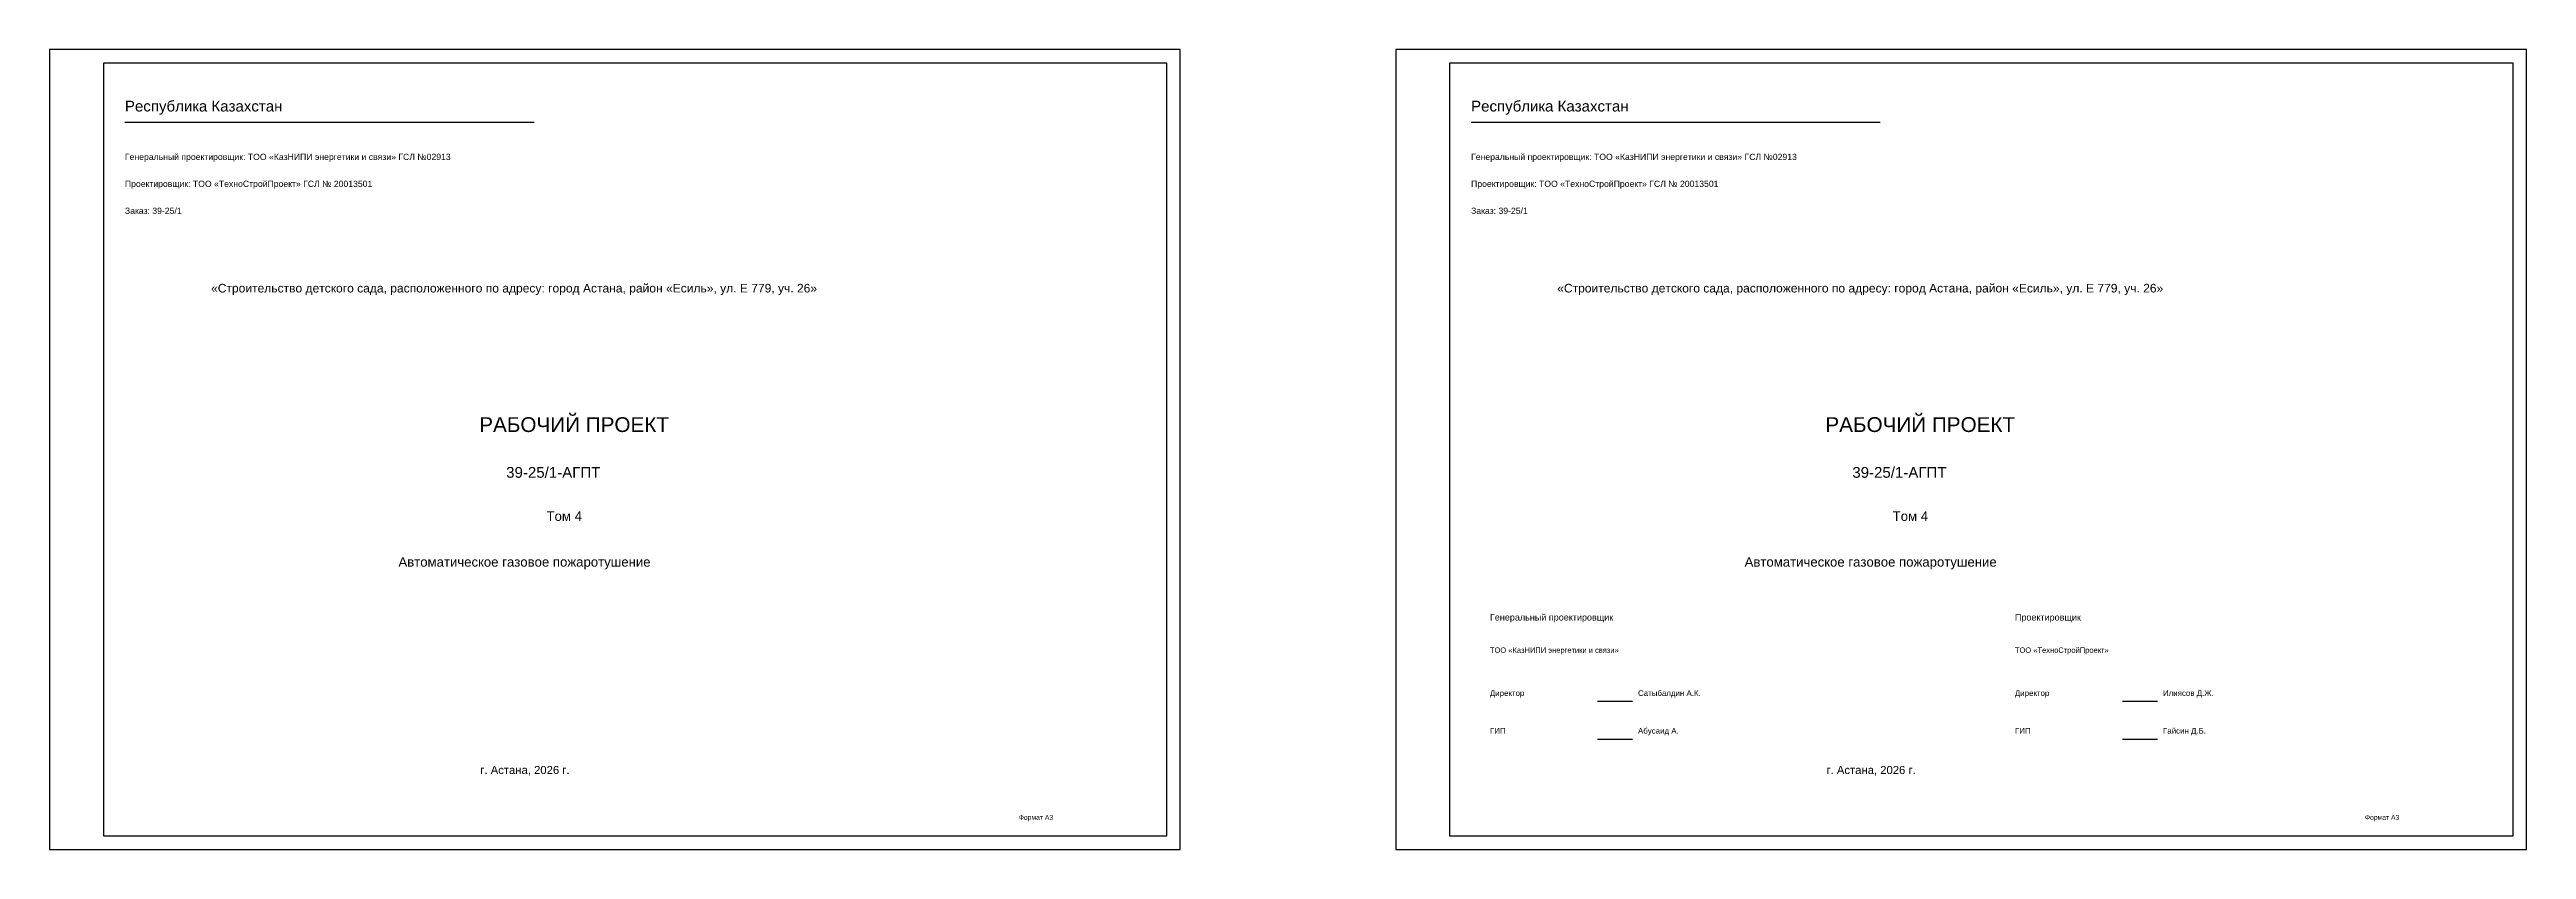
# Model space of a CAD drawing. Header units: millimetres. Extents: x 0 to 351840, y -132678 to 32417.
# Drawn here: x 0 to 920, y 0 to 297 of the extents above; entities that cross this region are included whole.
import ezdxf

# ---------------------------------------------------------------- set-up
doc = ezdxf.new("R2010")
doc.units = ezdxf.units.MM
doc.layers.add('AGPT-FRAME', color=7, linetype='Continuous')
doc.layers.add('AGPT-TEXT', color=7, linetype='Continuous')
doc.styles.add('AGPT', font='arial.ttf')

msp = doc.modelspace()

# ---------------------------------------------------------------- linework, layer by layer
at = {"layer": 'AGPT-FRAME'}
for points in [[(0, 0), (420, 0), (420, 297), (0, 297)], [(500, 0), (920, 0), (920, 297), (500, 297)], [(20, 5), (415, 5), (415, 292), (20, 292)], [(520, 5), (915, 5), (915, 292), (520, 292)]]:
    msp.add_lwpolyline(points, close=True, dxfattribs=at)
for points in [[(28, 270), (180, 270)], [(528, 270), (680, 270)], [(575, 55), (588, 55)], [(770, 55), (783, 55)], [(575, 41), (588, 41)], [(770, 41), (783, 41)]]:
    msp.add_lwpolyline(points, dxfattribs=at)

# ---------------------------------------------------------------- texts
at = {"layer": 'AGPT-TEXT', "style": 'AGPT'}
for s, height, p in [('Республика Казахстан', 4, (28, 274)), ('Республика Казахстан', 4, (528, 274)), ('Генеральный проектировщик: ТОО «КазНИПИ энергетики и связи» ГСЛ №02913', 2.3, (28, 256)), ('Генеральный проектировщик: ТОО «КазНИПИ энергетики и связи» ГСЛ №02913', 2.3, (528, 256)), ('Проектировщик: ТОО «ТехноСтройПроект» ГСЛ № 20013501', 2.3, (28, 246)), ('Проектировщик: ТОО «ТехноСтройПроект» ГСЛ № 20013501', 2.3, (528, 246)), ('Заказ: 39-25/1', 2.3, (28, 236)), ('Заказ: 39-25/1', 2.3, (528, 236)), ('РАБОЧИЙ ПРОЕКТ', 5.5, (159.6, 155)), ('РАБОЧИЙ ПРОЕКТ', 5.5, (659.6, 155)), ('39-25/1-АГПТ', 4, (169.6, 138)), ('39-25/1-АГПТ', 4, (669.6, 138)), ('Том 4', 3.5, (184.6, 122)), ('Том 4', 3.5, (684.6, 122)), ('Автоматическое газовое пожаротушение', 3.5, (129.6, 105)), ('Автоматическое газовое пожаротушение', 3.5, (629.6, 105)), ('Генеральный проектировщик', 2.4, (535, 85)), ('Проектировщик', 2.4, (730, 85)), ('ТОО «КазНИПИ энергетики и связи»', 2, (535, 73)), ('ТОО «ТехноСтройПроект»', 2, (730, 73)), ('Директор', 2.1, (535, 57)), ('Сатыбалдин А.К.', 2.1, (590, 57)), ('Директор', 2.1, (730, 57)), ('Илиясов Д.Ж.', 2.1, (785, 57)), ('ГИП', 2.1, (535, 43)), ('Абусаид А.', 2.1, (590, 43)), ('ГИП', 2.1, (730, 43)), ('Гайсин Д.Б.', 2.1, (785, 43)), ('г. Астана, 2026 г.', 3, (160, 28)), ('г. Астана, 2026 г.', 3, (660, 28)), ('Формат А3', 1.8, (360, 11)), ('Формат А3', 1.8, (860, 11))]:
    msp.add_text(s, height=height, dxfattribs=at).set_placement(p)
at = {"layer": 'AGPT-TEXT', "char_height": 3.2, "width": 320, "attachment_point": 1, "style": 'AGPT'}
for insert in [(60, 210), (560, 210)]:
    msp.add_mtext('«Строительство детского сада, расположенного по адресу: город Астана, район «Есиль», ул. Е 779, уч. 26»', dxfattribs=dict(at, insert=insert))

doc.saveas('drawing.dxf')
